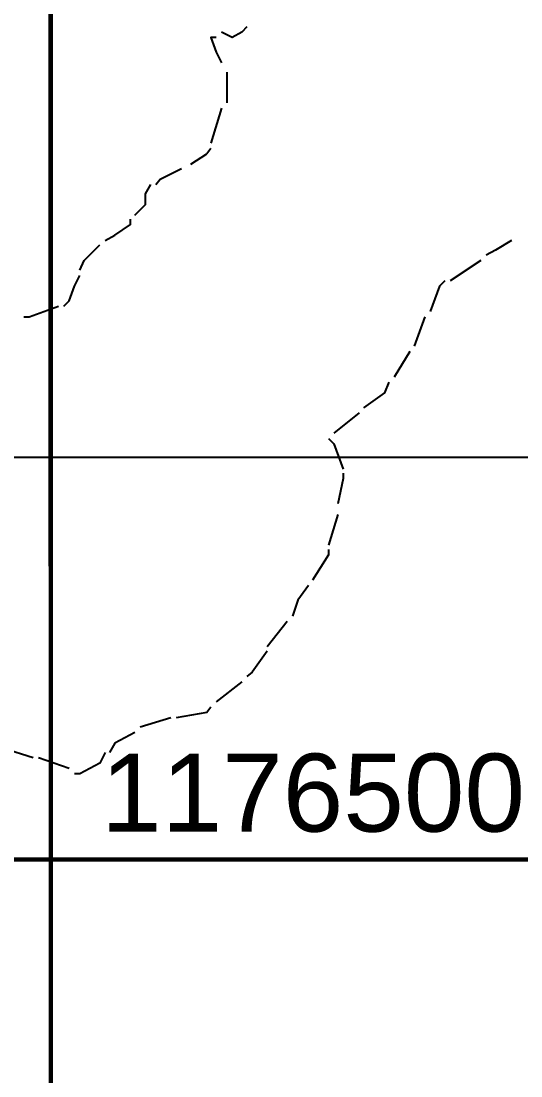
# Model space of a CAD drawing. Header units: millimetres. Extents: x -3588 to 75209, y -3737 to 38254.
# Drawn here: x 28339.6 to 28472.9, y 5807 to 6088.4 of the extents above; entities that cross this region are included whole.
import ezdxf

# ---------------------------------------------------------------- set-up
doc = ezdxf.new("R2010")
doc.units = ezdxf.units.MM
doc.layers.add('P', color=253, linetype='Continuous')
doc.layers.add('T', color=7, linetype='Continuous')

msp = doc.modelspace()

# ---------------------------------------------------------------- linework, layer by layer
msp.add_lwpolyline([(27993.054, 5972.044), (29582.265, 5972.044), (29582.265, 5157.048), (27993.054, 5157.048)], close=True)
at = {"layer": 'P', "const_width": 1.2}
msp.add_lwpolyline([(28348.83, -458.979), (28346.929, 8539.645)], dxfattribs=at)
at = {"layer": 'P'}
for points in [[(28399.835, 6086.843), (28398.427, 6085.435), (28395.882, 6084.01), (28393.065, 6085.435)], [(28391.657, 6084.01), (28390.233, 6084.01), (28391.657, 6080.073), (28393.065, 6077.241)], [(28394.474, 6074.696), (28394.474, 6066.518)], [(28393.065, 6065.11), (28390.233, 6055.796)], [(28384.872, 6050.146), (28389.113, 6052.963)], [(28390.233, 6054.371), (28389.113, 6052.963)], [(28375.557, 6044.785), (28376.694, 6046.193), (28379.51, 6047.602), (28382.327, 6049.01)], [(28369.908, 6036.591), (28371.332, 6037.999), (28372.741, 6039.424), (28372.741, 6040.832), (28372.741, 6042.24), (28374.149, 6044.785)], [(28362.002, 6029.822), (28364.547, 6031.23), (28368.788, 6034.047), (28368.788, 6035.471)], [(28355.233, 6021.916), (28356.369, 6024.46), (28360.594, 6028.685)], [(28470.411, 6029.822), (28466.17, 6027.277), (28463.626, 6025.869)], [(28462.218, 6024.46), (28454.04, 6019.099)], [(28351.008, 6012.314), (28352.416, 6013.722), (28353.824, 6017.675), (28355.233, 6020.507)], [(28452.631, 6019.099), (28451.207, 6017.675), (28448.678, 6010.905)], [(28340.269, 6009.497), (28341.678, 6009.497), (28345.63, 6010.905), (28349.583, 6012.314)], [(28447.254, 6009.497), (28444.437, 6001.591)], [(28443.301, 6000.183), (28439.076, 5993.397)], [(28437.668, 5991.989), (28436.532, 5989.172), (28430.882, 5985.219)], [(28429.762, 5983.811), (28422.976, 5978.45)], [(28421.568, 5977.025), (28422.976, 5975.617), (28425.521, 5968.847)], [(28425.521, 5967.711), (28425.521, 5966.303), (28424.113, 5959.533)], [(28424.113, 5956.701), (28421.568, 5948.523)]]:
    msp.add_lwpolyline(points, dxfattribs=at)
at = {"layer": 'P', "color": 254}
for points in [[(28421.568, 5947.386), (28421.568, 5945.978), (28417.343, 5939.209)], [(28416.207, 5937.8), (28413.39, 5933.847), (28411.982, 5929.606)], [(28410.558, 5928.198), (28405.196, 5921.412)], [(28405.196, 5920.292), (28401.243, 5914.643), (28399.835, 5913.523)], [(28398.427, 5912.098), (28391.657, 5906.737)], [(28390.233, 5905.329), (28389.113, 5903.92), (28380.919, 5902.512)], [(28379.51, 5902.512), (28371.332, 5899.967)], [(28369.908, 5898.559), (28364.547, 5895.726), (28363.139, 5893.198)], [(28342.814, 5891.774), (28334.908, 5894.318)], [(28362.002, 5893.198), (28360.594, 5890.365), (28355.233, 5887.549), (28353.824, 5887.549)], [(28352.416, 5888.957), (28344.222, 5891.774)]]:
    msp.add_lwpolyline(points, dxfattribs=at)
at = {"layer": 'P', "color": 254, "const_width": 1.2}
msp.add_lwpolyline([(20623.375, 5864.679), (35824.005, 5864.679)], dxfattribs=at)

# ---------------------------------------------------------------- texts
at = {"layer": 'T', "insert": (28360.888, 5892.927), "char_height": 20.80483, "attachment_point": 1}
msp.add_mtext('{\\fArial|b0|i0|c0|p18;1176500}', dxfattribs=at)

doc.saveas('drawing.dxf')
